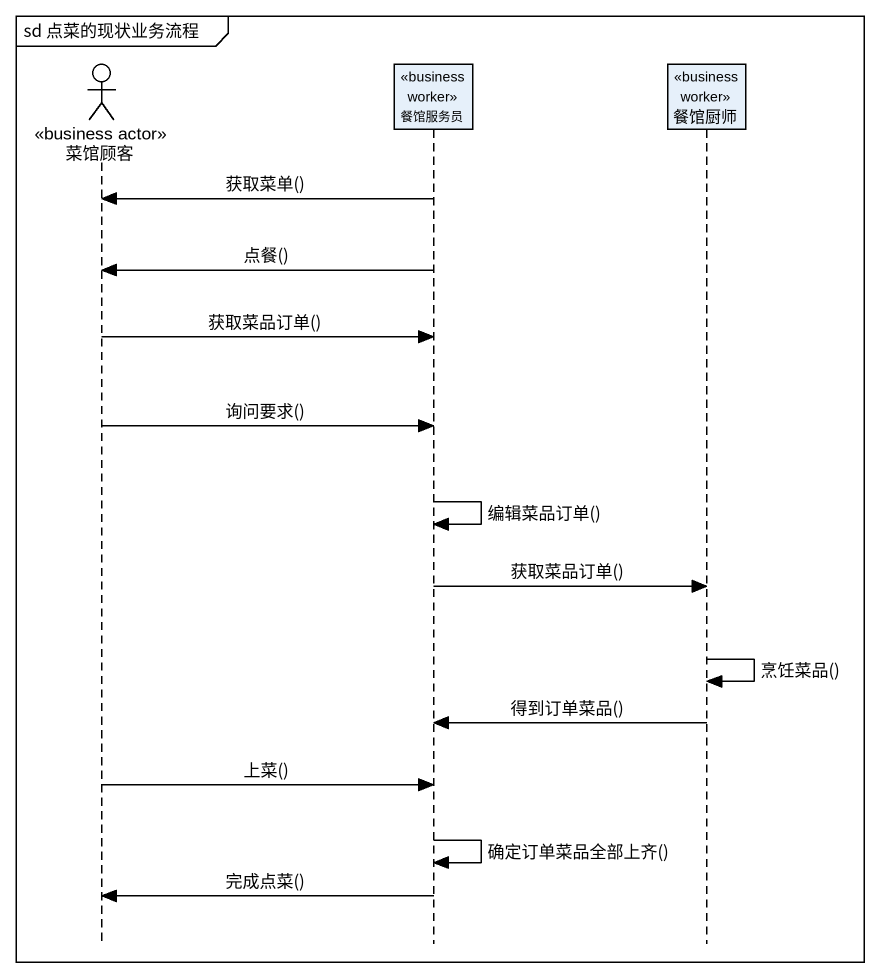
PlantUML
@startuml
mainframe sd 点菜的现状业务流程
hide footbox
actor 菜馆顾客 <<business actor>>
participant 餐馆服务员 <<business worker>>
participant 餐馆厨师 <<business worker>>

餐馆服务员 -> 菜馆顾客 : 获取菜单()
餐馆服务员 -> 菜馆顾客 : 点餐()
菜馆顾客 -> 餐馆服务员 : 获取菜品订单()
菜馆顾客 -> 餐馆服务员 : 询问要求()
餐馆服务员 -> 餐馆服务员 : 编辑菜品订单()
餐馆服务员 -> 餐馆厨师 : 获取菜品订单()
餐馆厨师 -> 餐馆厨师 : 烹饪菜品()
餐馆厨师 -> 餐馆服务员 : 得到订单菜品()
菜馆顾客 -> 餐馆服务员 : 上菜()
餐馆服务员 -> 餐馆服务员 : 确定订单菜品全部上齐()
餐馆服务员 -> 菜馆顾客 : 完成点菜()
@enduml
